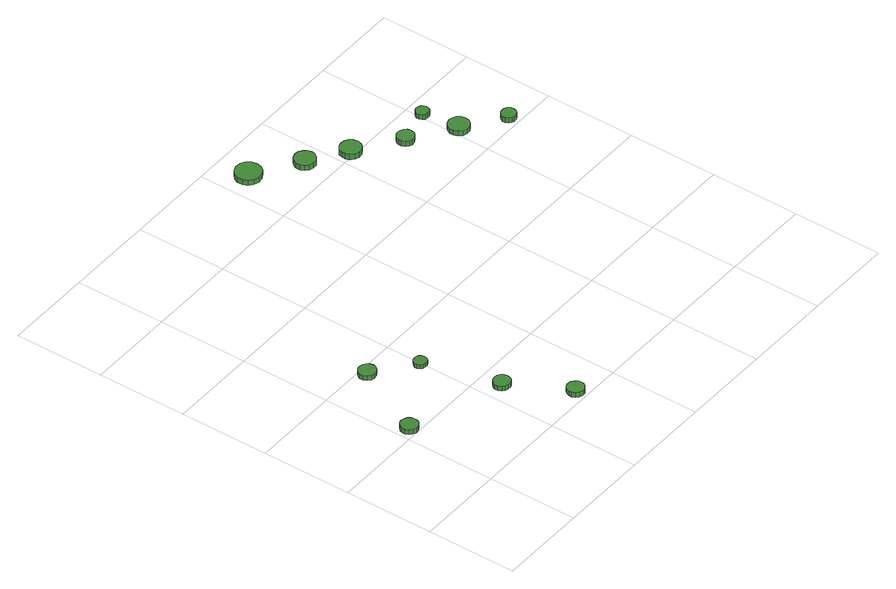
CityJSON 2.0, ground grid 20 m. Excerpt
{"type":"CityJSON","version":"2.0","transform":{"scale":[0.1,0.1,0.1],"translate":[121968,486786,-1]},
"CityObjects":{
"tree1":{"type":"SolitaryVegetationObject","attributes":{"function":"something"},"geometry":[{"type":"MultiSurface","lod":"1","boundaries":[[[0,1,2,3,4,5,6,7,8,9,10,11,12,13,14]],[[15,16,17,18,19,20,21,22,23,24,25,26,27,28,29]],[[0,29,28,1]],[[1,28,27,2]],[[2,27,26,3]],[[3,26,25,4]],[[4,25,24,5]],[[5,24,23,6]],[[6,23,22,7]],[[7,22,21,8]],[[8,21,20,9]],[[9,20,19,10]],[[10,19,18,11]],[[11,18,17,12]],[[12,17,16,13]],[[13,16,15,14]],[[14,15,29,0]]]}]},
"tree2":{"type":"SolitaryVegetationObject","attributes":{"function":"something"},"geometry":[{"type":"MultiSurface","lod":"1","boundaries":[[[30,31,32,33,34,35,36,37,38,39,40,41,42,43,44]],[[45,46,47,48,49,50,51,52,53,54,55,56,57,58,59]],[[30,59,58,31]],[[31,58,57,32]],[[32,57,56,33]],[[33,56,55,34]],[[34,55,54,35]],[[35,54,53,36]],[[36,53,52,37]],[[37,52,51,38]],[[38,51,50,39]],[[39,50,49,40]],[[40,49,48,41]],[[41,48,47,42]],[[42,47,46,43]],[[43,46,45,44]],[[44,45,59,30]]]}]},
"tree3":{"type":"SolitaryVegetationObject","attributes":{"function":"something"},"geometry":[{"type":"MultiSurface","lod":"1","boundaries":[[[60,61,62,63,64,65,66,67,68,69,70,71,72,73,74]],[[75,76,77,78,79,80,81,82,83,84,85,86,87,88,89]],[[60,89,88,61]],[[61,88,87,62]],[[62,87,86,63]],[[63,86,85,64]],[[64,85,84,65]],[[65,84,83,66]],[[66,83,82,67]],[[67,82,81,68]],[[68,81,80,69]],[[69,80,79,70]],[[70,79,78,71]],[[71,78,77,72]],[[72,77,76,73]],[[73,76,75,74]],[[74,75,89,60]]]}]},
"tree4":{"type":"SolitaryVegetationObject","attributes":{"function":"something"},"geometry":[{"type":"MultiSurface","lod":"1","boundaries":[[[90,91,92,93,94,95,96,97,98,99,100,101,102,103,104]],[[105,106,107,108,109,110,111,112,113,114,115,116,117,118,119]],[[90,119,118,91]],[[91,118,117,92]],[[92,117,116,93]],[[93,116,115,94]],[[94,115,114,95]],[[95,114,113,96]],[[96,113,112,97]],[[97,112,111,98]],[[98,111,110,99]],[[99,110,109,100]],[[100,109,108,101]],[[101,108,107,102]],[[102,107,106,103]],[[103,106,105,104]],[[104,105,119,90]]]}]},
"tree5":{"type":"SolitaryVegetationObject","attributes":{"function":"something"},"geometry":[{"type":"MultiSurface","lod":"1","boundaries":[[[120,121,122,123,124,125,126,127,128,129,130,131,132,133,134]],[[135,136,137,138,139,140,141,142,143,144,145,146,147,148,149]],[[120,149,148,121]],[[121,148,147,122]],[[122,147,146,123]],[[123,146,145,124]],[[124,145,144,125]],[[125,144,143,126]],[[126,143,142,127]],[[127,142,141,128]],[[128,141,140,129]],[[129,140,139,130]],[[130,139,138,131]],[[131,138,137,132]],[[132,137,136,133]],[[133,136,135,134]],[[134,135,149,120]]]}]},
"tree6":{"type":"SolitaryVegetationObject","attributes":{"function":"something"},"geometry":[{"type":"MultiSurface","lod":"1","boundaries":[[[150,151,152,153,154,155,156,157,158,159,160,161,162,163,164]],[[165,166,167,168,169,170,171,172,173,174,175,176,177,178,179]],[[150,179,178,151]],[[151,178,177,152]],[[152,177,176,153]],[[153,176,175,154]],[[154,175,174,155]],[[155,174,173,156]],[[156,173,172,157]],[[157,172,171,158]],[[158,171,170,159]],[[159,170,169,160]],[[160,169,168,161]],[[161,168,167,162]],[[162,167,166,163]],[[163,166,165,164]],[[164,165,179,150]]]}]},
"tree7":{"type":"SolitaryVegetationObject","attributes":{"function":"something"},"geometry":[{"type":"MultiSurface","lod":"1","boundaries":[[[180,181,182,183,184,185,186,187,188,189,190,191,192,193,194]],[[195,196,197,198,199,200,201,202,203,204,205,206,207,208,209]],[[180,209,208,181]],[[181,208,207,182]],[[182,207,206,183]],[[183,206,205,184]],[[184,205,204,185]],[[185,204,203,186]],[[186,203,202,187]],[[187,202,201,188]],[[188,201,200,189]],[[189,200,199,190]],[[190,199,198,191]],[[191,198,197,192]],[[192,197,196,193]],[[193,196,195,194]],[[194,195,209,180]]]}]},
"tree8":{"type":"SolitaryVegetationObject","attributes":{"function":"something"},"geometry":[{"type":"MultiSurface","lod":"1","boundaries":[[[210,211,212,213,214,215,216,217,218,219,220,221,222,223,224]],[[225,226,227,228,229,230,231,232,233,234,235,236,237,238,239]],[[210,239,238,211]],[[211,238,237,212]],[[212,237,236,213]],[[213,236,235,214]],[[214,235,234,215]],[[215,234,233,216]],[[216,233,232,217]],[[217,232,231,218]],[[218,231,230,219]],[[219,230,229,220]],[[220,229,228,221]],[[221,228,227,222]],[[222,227,226,223]],[[223,226,225,224]],[[224,225,239,210]]]}]},
"tree9":{"type":"SolitaryVegetationObject","attributes":{"function":"something"},"geometry":[{"type":"MultiSurface","lod":"1","boundaries":[[[240,241,242,243,244,245,246,247,248,249,250,251,252,253,254]],[[255,256,257,258,259,260,261,262,263,264,265,266,267,268,269]],[[240,269,268,241]],[[241,268,267,242]],[[242,267,266,243]],[[243,266,265,244]],[[244,265,264,245]],[[245,264,263,246]],[[246,263,262,247]],[[247,262,261,248]],[[248,261,260,249]],[[249,260,259,250]],[[250,259,258,251]],[[251,258,257,252]],[[252,257,256,253]],[[253,256,255,254]],[[254,255,269,240]]]}]},
"tree10":{"type":"SolitaryVegetationObject","attributes":{"function":"something"},"geometry":[{"type":"MultiSurface","lod":"1","boundaries":[[[270,271,272,273,274,275,276,277,278,279,280,281,282,283,284]],[[285,286,287,288,289,290,291,292,293,294,295,296,297,298,299]],[[270,299,298,271]],[[271,298,297,272]],[[272,297,296,273]],[[273,296,295,274]],[[274,295,294,275]],[[275,294,293,276]],[[276,293,292,277]],[[277,292,291,278]],[[278,291,290,279]],[[279,290,289,280]],[[280,289,288,281]],[[281,288,287,282]],[[282,287,286,283]],[[283,286,285,284]],[[284,285,299,270]]]}]},
"tree11":{"type":"SolitaryVegetationObject","attributes":{"function":"something"},"geometry":[{"type":"MultiSurface","lod":"1","boundaries":[[[300,301,302,303,304,305,306,307,308,309,310,311,312,313,314]],[[315,316,317,318,319,320,321,322,323,324,325,326,327,328,329]],[[300,329,328,301]],[[301,328,327,302]],[[302,327,326,303]],[[303,326,325,304]],[[304,325,324,305]],[[305,324,323,306]],[[306,323,322,307]],[[307,322,321,308]],[[308,321,320,309]],[[309,320,319,310]],[[310,319,318,311]],[[311,318,317,312]],[[312,317,316,313]],[[313,316,315,314]],[[314,315,329,300]]]}]},
"tree12":{"type":"SolitaryVegetationObject","attributes":{"function":"something"},"geometry":[{"type":"MultiSurface","lod":"1","boundaries":[[[330,331,332,333,334,335,336,337,338,339,340,341,342,343,344]],[[345,346,347,348,349,350,351,352,353,354,355,356,357,358,359]],[[330,359,358,331]],[[331,358,357,332]],[[332,357,356,333]],[[333,356,355,334]],[[334,355,354,335]],[[335,354,353,336]],[[336,353,352,337]],[[337,352,351,338]],[[338,351,350,339]],[[339,350,349,340]],[[340,349,348,341]],[[341,348,347,342]],[[342,347,346,343]],[[343,346,345,344]],[[344,345,359,330]]]}]}
},
"vertices":[
[47,220,19],[46,228,19],[41,234,19],[34,238,19],[26,239,19],[19,237,19],[13,231,19],[10,224,19],[10,216,19],[13,209,19],[19,204,19],[26,201,19],[34,202,19],[41,206,19],[46,212,19],[46,212,7],[41,206,7],[34,202,7],[26,201,7],[19,204,7],[13,209,7],[10,216,7],[10,224,7],[13,231,7],[19,237,7],[26,239,7],[34,238,7],[41,234,7],[46,228,7],[47,220,7],
[131,383,19],[129,391,19],[124,397,19],[117,401,19],[109,402,19],[102,400,19],[96,394,19],[92,387,19],[92,379,19],[96,372,19],[102,366,19],[109,364,19],[117,365,19],[124,369,19],[129,375,19],[129,375,8],[124,369,8],[117,365,8],[109,364,8],[102,366,8],[96,372,8],[92,379,8],[92,387,8],[96,394,8],[102,400,8],[109,402,8],[117,401,8],[124,397,8],[129,391,8],[131,383,8],
[260,153,19],[259,160,19],[254,167,19],[248,170,19],[240,171,19],[233,169,19],[227,164,19],[224,157,19],[224,149,19],[227,142,19],[233,137,19],[240,135,19],[248,135,19],[254,139,19],[259,145,19],[259,145,7],[254,139,7],[248,135,7],[240,135,7],[233,137,7],[227,142,7],[224,149,7],[224,157,7],[227,164,7],[233,169,7],[240,171,7],[248,170,7],[254,167,7],[259,160,7],[260,153,7],
[212,318,18],[210,324,18],[207,329,18],[202,331,18],[196,332,18],[190,330,18],[186,326,18],[183,321,18],[183,315,18],[186,310,18],[190,306,18],[196,304,18],[202,304,18],[207,307,18],[210,312,18],[210,312,8],[207,307,8],[202,304,8],[196,304,8],[190,306,8],[186,310,8],[183,315,8],[183,321,8],[186,326,8],[190,330,8],[196,332,8],[202,331,8],[207,329,8],[210,324,8],[212,318,8],
[330,26,19],[329,33,19],[324,39,19],[318,43,19],[310,44,19],[303,42,19],[297,37,19],[294,29,19],[294,22,19],[297,15,19],[303,10,19],[310,7,19],[318,8,19],[324,12,19],[329,18,19],[329,18,7],[324,12,7],[318,8,7],[310,7,7],[303,10,7],[297,15,7],[294,22,7],[294,29,7],[297,37,7],[303,42,7],[310,44,7],[318,43,7],[324,39,7],[329,33,7],[330,26,7],
[474,919,32],[472,931,32],[465,940,32],[455,946,32],[443,947,32],[432,944,32],[423,936,32],[418,925,32],[418,913,32],[423,903,32],[432,895,32],[443,891,32],[455,893,32],[465,898,32],[472,908,32],[472,908,19],[465,898,19],[455,893,19],[443,891,19],[432,895,19],[423,903,19],[418,913,19],[418,925,19],[423,936,19],[432,944,19],[443,947,19],[455,946,19],[465,940,19],[472,931,19],[474,919,19],
[567,854,32],[565,864,32],[559,871,32],[551,876,32],[541,877,32],[532,874,32],[525,868,32],[521,859,32],[521,849,32],[525,841,32],[532,834,32],[541,831,32],[551,832,32],[559,837,32],[565,845,32],[565,845,19],[559,837,19],[551,832,19],[541,831,19],[532,834,19],[525,841,19],[521,849,19],[521,859,19],[525,868,19],[532,874,19],[541,877,19],[551,876,19],[559,871,19],[565,864,19],[567,854,19],
[645,801,33],[643,811,33],[638,818,33],[629,823,33],[620,824,33],[611,821,33],[603,815,33],[600,806,33],[600,797,33],[603,788,33],[611,781,33],[620,778,33],[629,779,33],[638,784,33],[643,792,33],[643,792,20],[638,784,20],[629,779,20],[620,778,20],[611,781,20],[603,788,20],[600,797,20],[600,806,20],[603,815,20],[611,821,20],[620,824,20],[629,823,20],[638,818,20],[643,811,20],[645,801,20],
[733,736,33],[732,744,33],[727,750,33],[720,754,33],[712,755,33],[705,752,33],[699,747,33],[696,740,33],[696,732,33],[699,725,33],[705,720,33],[712,717,33],[720,718,33],[727,722,33],[732,728,33],[732,728,20],[727,722,20],[720,718,20],[712,717,20],[705,720,20],[699,725,20],[696,732,20],[696,740,20],[699,747,20],[705,752,20],[712,755,20],[720,754,20],[727,750,20],[732,744,20],[733,736,20],
[828,674,32],[826,684,32],[821,691,32],[812,696,32],[803,697,32],[794,694,32],[787,688,32],[783,679,32],[783,670,32],[787,661,32],[794,654,32],[803,651,32],[812,652,32],[821,657,32],[826,665,32],[826,665,20],[821,657,20],[812,652,20],[803,651,20],[794,654,20],[787,661,20],[783,670,20],[783,679,20],[787,688,20],[794,694,20],[803,697,20],[812,696,20],[821,691,20],[826,684,20],[828,674,20],
[810,756,32],[809,761,32],[806,766,32],[801,769,32],[795,770,32],[789,768,32],[785,764,32],[782,759,32],[782,753,32],[785,747,32],[789,743,32],[795,742,32],[801,742,32],[806,745,32],[809,750,32],[809,750,20],[806,745,20],[801,742,20],[795,742,20],[789,743,20],[785,747,20],[782,753,20],[782,759,20],[785,764,20],[789,768,20],[795,770,20],[801,769,20],[806,766,20],[809,761,20],[810,756,20],
[906,616,32],[905,622,32],[901,628,32],[895,631,32],[888,632,32],[882,630,32],[877,625,32],[874,619,32],[874,613,32],[877,607,32],[882,602,32],[888,600,32],[895,601,32],[901,604,32],[905,609,32],[905,609,19],[901,604,19],[895,601,19],[888,600,19],[882,602,19],[877,607,19],[874,613,19],[874,619,19],[877,625,19],[882,630,19],[888,632,19],[895,631,19],[901,628,19],[905,622,19],[906,616,19]
]}
